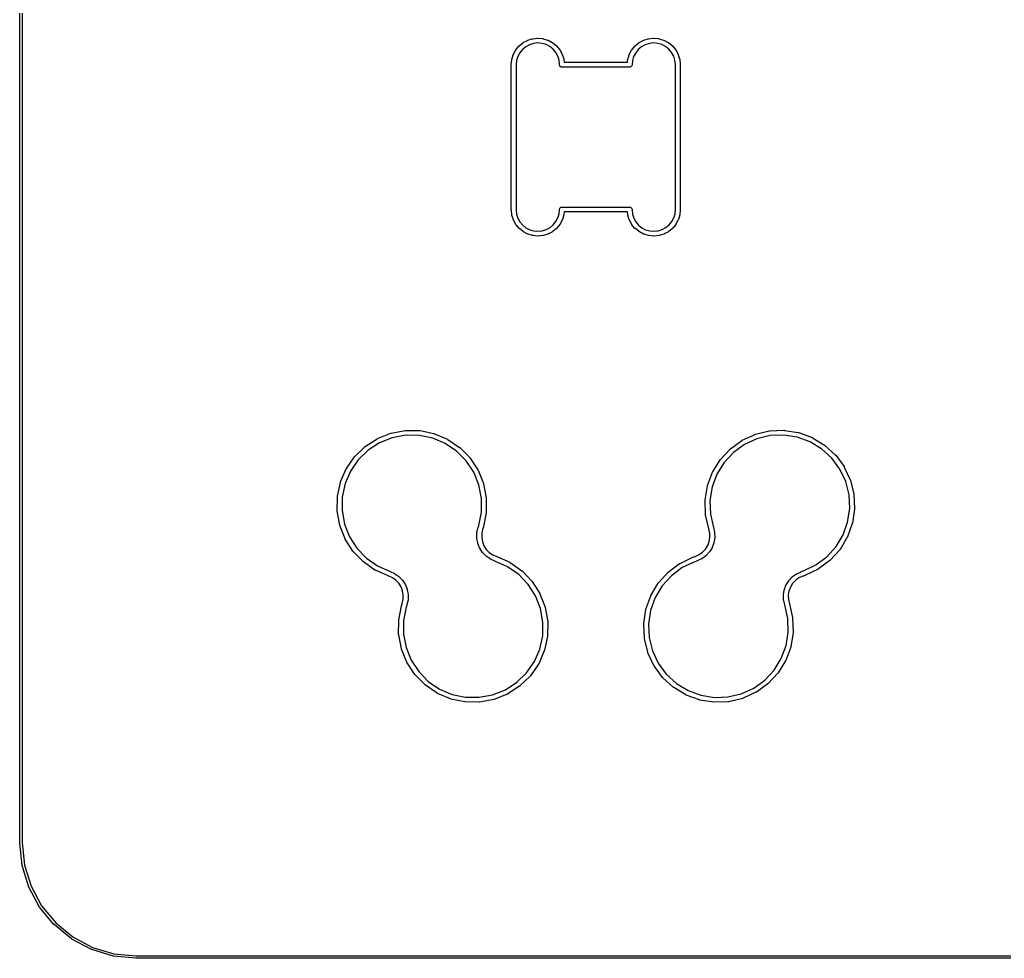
# Model space of a CAD drawing. Extents: x 95 to 260, y -129 to -48.
# Drawn here: x 95.22 to 115.62, y -128.61 to -109.17 of the extents above; entities that cross this region are included whole.
import ezdxf

# ---------------------------------------------------------------- set-up
doc = ezdxf.new("R2010")
doc.units = 0
doc.layers.add('BLACK', color=7, linetype='CONTINUOUS')

msp = doc.modelspace()

# ---------------------------------------------------------------- linework, layer by layer
at = {"layer": 'BLACK', "linetype": 'CONTINUOUS'}
for p, q in [((95.225, -126.206), (95.225, -50.005)), ((95.275, -50.0075), (95.275, -126.206)), ((105.57, -109.71), (105.645, -109.648)), ((105.645, -109.648), (105.649, -109.645)), ((105.645, -109.648), (105.645, -109.648)), ((105.645, -109.648), (105.645, -109.648)), ((105.645, -109.648), (105.645, -109.648)), ((105.649, -109.645), (105.653, -109.643)), ((105.653, -109.643), (105.739, -109.596)), ((105.782, -109.687), (105.705, -109.728)), ((105.739, -109.596), (105.743, -109.594)), ((105.739, -109.596), (105.739, -109.596)), ((105.739, -109.596), (105.739, -109.596)), ((105.739, -109.596), (105.739, -109.596)), ((105.743, -109.594), (105.748, -109.593)), ((105.748, -109.593), (105.841, -109.564)), ((105.866, -109.661), (105.782, -109.687)), ((105.841, -109.564), (105.842, -109.563)), ((105.841, -109.564), (105.841, -109.564)), ((105.842, -109.563), (105.846, -109.563)), ((105.846, -109.563), (105.85, -109.562)), ((105.85, -109.562), (105.948, -109.552)), ((105.953, -109.651), (105.866, -109.661)), ((105.948, -109.552), (105.948, -109.551)), ((105.948, -109.551), (105.953, -109.551)), ((105.948, -109.552), (105.948, -109.552)), ((105.953, -109.551), (105.957, -109.551)), ((106.041, -109.659), (105.953, -109.651)), ((105.957, -109.551), (106.054, -109.56)), ((106.125, -109.684), (106.041, -109.659)), ((106.054, -109.56), (106.054, -109.56)), ((106.054, -109.56), (106.054, -109.56)), ((106.054, -109.56), (106.055, -109.56)), ((106.055, -109.56), (106.06, -109.561)), ((106.06, -109.561), (106.064, -109.562)), ((106.064, -109.562), (106.158, -109.59)), ((106.203, -109.725), (106.125, -109.684)), ((106.158, -109.59), (106.158, -109.59)), ((106.158, -109.59), (106.162, -109.592)), ((106.162, -109.592), (106.167, -109.593)), ((106.167, -109.593), (106.253, -109.639)), ((106.253, -109.639), (106.253, -109.639)), ((106.253, -109.639), (106.253, -109.639)), ((106.253, -109.639), (106.254, -109.639)), ((106.254, -109.639), (106.258, -109.641)), ((106.258, -109.641), (106.261, -109.644)), ((106.261, -109.644), (106.337, -109.705)), ((106.337, -109.705), (106.338, -109.705)), ((106.338, -109.705), (106.341, -109.709)), ((107.97, -109.71), (108.045, -109.648)), ((108.045, -109.648), (108.049, -109.645)), ((108.045, -109.648), (108.045, -109.648)), ((108.045, -109.648), (108.045, -109.648)), ((108.045, -109.648), (108.045, -109.648)), ((108.049, -109.645), (108.053, -109.643)), ((108.053, -109.643), (108.139, -109.596)), ((108.182, -109.687), (108.105, -109.728)), ((108.139, -109.596), (108.143, -109.594)), ((108.139, -109.596), (108.139, -109.596)), ((108.139, -109.596), (108.139, -109.596)), ((108.139, -109.596), (108.139, -109.596)), ((108.143, -109.594), (108.148, -109.593)), ((108.148, -109.593), (108.241, -109.564)), ((108.266, -109.661), (108.182, -109.687)), ((108.241, -109.564), (108.242, -109.563)), ((108.241, -109.564), (108.241, -109.564)), ((108.242, -109.563), (108.246, -109.563)), ((108.246, -109.563), (108.25, -109.562)), ((108.25, -109.562), (108.348, -109.552)), ((108.353, -109.651), (108.266, -109.661)), ((108.348, -109.552), (108.348, -109.551)), ((108.348, -109.551), (108.353, -109.551)), ((108.348, -109.552), (108.348, -109.552)), ((108.353, -109.551), (108.357, -109.551)), ((108.441, -109.659), (108.353, -109.651)), ((108.357, -109.551), (108.454, -109.56)), ((108.525, -109.684), (108.441, -109.659)), ((108.454, -109.56), (108.454, -109.56)), ((108.454, -109.56), (108.454, -109.56)), ((108.454, -109.56), (108.455, -109.56)), ((108.455, -109.56), (108.46, -109.561)), ((108.46, -109.561), (108.464, -109.562)), ((108.464, -109.562), (108.558, -109.59)), ((108.603, -109.725), (108.525, -109.684)), ((108.558, -109.59), (108.558, -109.59)), ((108.558, -109.59), (108.562, -109.592)), ((108.562, -109.592), (108.567, -109.593)), ((108.567, -109.593), (108.653, -109.639)), ((108.653, -109.639), (108.653, -109.639)), ((108.653, -109.639), (108.653, -109.639)), ((108.653, -109.639), (108.654, -109.639)), ((108.654, -109.639), (108.658, -109.641)), ((108.658, -109.641), (108.661, -109.644)), ((108.661, -109.644), (108.737, -109.705)), ((108.737, -109.705), (108.738, -109.705)), ((108.738, -109.705), (108.741, -109.709)), ((105.418, -109.99), (105.446, -109.896)), ((105.446, -109.896), (105.448, -109.891)), ((105.446, -109.896), (105.446, -109.896)), ((105.448, -109.891), (105.45, -109.887)), ((105.45, -109.887), (105.496, -109.801)), ((105.496, -109.8), (105.498, -109.797)), ((105.496, -109.801), (105.496, -109.8)), ((105.496, -109.801), (105.496, -109.801)), ((105.496, -109.801), (105.496, -109.801)), ((105.498, -109.797), (105.501, -109.793)), ((105.501, -109.793), (105.563, -109.717)), ((105.582, -109.852), (105.54, -109.93)), ((105.563, -109.717), (105.566, -109.714)), ((105.563, -109.717), (105.563, -109.717)), ((105.566, -109.714), (105.57, -109.71)), ((105.637, -109.784), (105.582, -109.852)), ((105.705, -109.728), (105.637, -109.784)), ((106.271, -109.78), (106.203, -109.725)), ((106.327, -109.847), (106.271, -109.78)), ((106.37, -109.924), (106.327, -109.847)), ((106.341, -109.709), (106.344, -109.712)), ((106.344, -109.712), (106.407, -109.787)), ((106.407, -109.787), (106.408, -109.787)), ((106.408, -109.787), (106.41, -109.791)), ((106.41, -109.791), (106.413, -109.795)), ((106.413, -109.795), (106.46, -109.88)), ((106.46, -109.88), (106.46, -109.88)), ((106.46, -109.88), (106.46, -109.88)), ((106.46, -109.88), (106.46, -109.881)), ((106.46, -109.881), (106.462, -109.885)), ((106.462, -109.885), (106.463, -109.889)), ((106.463, -109.889), (106.493, -109.982)), ((107.818, -109.99), (107.846, -109.896)), ((107.846, -109.896), (107.848, -109.891)), ((107.846, -109.896), (107.846, -109.896)), ((107.848, -109.891), (107.85, -109.887)), ((107.85, -109.887), (107.896, -109.801)), ((107.896, -109.8), (107.898, -109.797)), ((107.896, -109.801), (107.896, -109.8)), ((107.896, -109.801), (107.896, -109.801)), ((107.896, -109.801), (107.896, -109.801)), ((107.898, -109.797), (107.901, -109.793)), ((107.901, -109.793), (107.963, -109.717)), ((107.982, -109.852), (107.94, -109.93)), ((107.963, -109.717), (107.966, -109.714)), ((107.963, -109.717), (107.963, -109.717)), ((107.966, -109.714), (107.97, -109.71)), ((108.037, -109.784), (107.982, -109.852)), ((108.105, -109.728), (108.037, -109.784)), ((108.671, -109.78), (108.603, -109.725)), ((108.727, -109.847), (108.671, -109.78)), ((108.77, -109.924), (108.727, -109.847)), ((108.741, -109.709), (108.744, -109.712)), ((108.744, -109.712), (108.807, -109.787)), ((108.807, -109.787), (108.808, -109.787)), ((108.808, -109.787), (108.81, -109.791)), ((108.81, -109.791), (108.813, -109.795)), ((108.813, -109.795), (108.86, -109.88)), ((108.86, -109.88), (108.86, -109.88)), ((108.86, -109.88), (108.86, -109.88)), ((108.86, -109.88), (108.86, -109.881)), ((108.86, -109.881), (108.862, -109.885)), ((108.862, -109.885), (108.863, -109.889)), ((108.863, -109.889), (108.893, -109.982)), ((105.406, -110.096), (105.416, -109.999)), ((105.406, -110.099), (105.406, -110.096)), ((105.406, -113.104), (105.406, -110.099)), ((105.416, -109.999), (105.417, -109.994)), ((105.416, -109.999), (105.416, -109.999)), ((105.416, -109.999), (105.416, -109.999)), ((105.416, -109.999), (105.416, -109.999)), ((105.417, -109.994), (105.418, -109.99)), ((105.515, -110.014), (105.506, -110.104)), ((105.506, -110.104), (105.506, -113.101)), ((105.54, -109.93), (105.515, -110.014)), ((106.396, -110.008), (106.37, -109.924)), ((106.406, -110.097), (106.396, -110.008)), ((106.406, -110.099), (106.406, -110.097)), ((106.406, -110.101), (106.406, -110.099)), ((106.407, -110.111), (106.406, -110.101)), ((106.41, -110.12), (106.407, -110.111)), ((106.493, -109.982), (106.493, -109.983)), ((106.493, -109.983), (106.494, -109.987)), ((106.494, -109.987), (106.495, -109.992)), ((106.495, -109.992), (106.502, -110.051)), ((106.502, -110.051), (107.811, -110.051)), ((107.811, -110.051), (107.816, -109.999)), ((107.816, -109.999), (107.817, -109.994)), ((107.816, -109.999), (107.816, -109.999)), ((107.816, -109.999), (107.816, -109.999)), ((107.816, -109.999), (107.816, -109.999)), ((107.817, -109.994), (107.818, -109.99)), ((107.906, -110.111), (107.903, -110.12)), ((107.915, -110.014), (107.906, -110.101)), ((107.906, -110.101), (107.906, -110.101)), ((107.906, -110.101), (107.906, -110.111)), ((107.94, -109.93), (107.915, -110.014)), ((108.796, -110.008), (108.77, -109.924)), ((108.806, -110.097), (108.796, -110.008)), ((108.806, -110.102), (108.806, -110.097)), ((108.806, -113.099), (108.806, -110.102)), ((108.893, -109.982), (108.893, -109.983)), ((108.893, -109.983), (108.894, -109.987)), ((108.894, -109.987), (108.895, -109.992)), ((108.895, -109.992), (108.906, -110.089)), ((108.906, -110.089), (108.906, -110.089)), ((108.906, -110.089), (108.906, -110.092)), ((108.906, -110.092), (108.906, -110.094)), ((108.906, -110.094), (108.906, -110.099)), ((108.906, -110.099), (108.906, -110.099)), ((108.906, -110.099), (108.906, -113.104)), ((106.414, -110.129), (106.41, -110.12)), ((106.421, -110.137), (106.414, -110.129)), ((106.428, -110.143), (106.421, -110.137)), ((106.437, -110.148), (106.428, -110.143)), ((106.446, -110.151), (106.437, -110.148)), ((106.454, -110.151), (106.446, -110.151)), ((107.859, -110.151), (106.454, -110.151)), ((107.866, -110.151), (107.859, -110.151)), ((107.875, -110.148), (107.866, -110.151)), ((107.884, -110.143), (107.875, -110.148)), ((107.892, -110.137), (107.884, -110.143)), ((107.898, -110.129), (107.892, -110.137)), ((107.903, -110.12), (107.898, -110.129)), ((105.406, -113.109), (105.406, -113.104)), ((105.406, -113.104), (105.406, -113.104)), ((105.407, -113.111), (105.406, -113.109)), ((105.407, -113.113), (105.407, -113.111)), ((105.407, -113.114), (105.407, -113.113)), ((105.417, -113.211), (105.407, -113.114)), ((105.506, -113.101), (105.506, -113.105)), ((105.506, -113.105), (105.516, -113.195)), ((106.397, -113.189), (106.406, -113.101)), ((106.406, -113.101), (106.407, -113.091)), ((106.406, -113.101), (106.406, -113.101)), ((106.407, -113.091), (106.41, -113.082)), ((106.41, -113.082), (106.414, -113.073)), ((106.414, -113.073), (106.421, -113.066)), ((106.421, -113.066), (106.428, -113.059)), ((106.428, -113.059), (106.437, -113.055)), ((106.437, -113.055), (106.446, -113.052)), ((106.446, -113.052), (106.454, -113.051)), ((106.454, -113.051), (107.859, -113.051)), ((106.502, -113.151), (106.496, -113.203)), ((107.811, -113.151), (106.502, -113.151)), ((107.817, -113.211), (107.811, -113.151)), ((107.859, -113.051), (107.866, -113.052)), ((107.866, -113.052), (107.875, -113.055)), ((107.875, -113.055), (107.884, -113.059)), ((107.884, -113.059), (107.892, -113.066)), ((107.892, -113.066), (107.898, -113.073)), ((107.898, -113.073), (107.903, -113.082)), ((107.903, -113.082), (107.906, -113.091)), ((107.906, -113.091), (107.906, -113.101)), ((107.906, -113.101), (107.906, -113.104)), ((107.906, -113.104), (107.906, -113.105)), ((107.906, -113.105), (107.916, -113.195)), ((108.797, -113.189), (108.806, -113.099)), ((108.906, -113.106), (108.896, -113.203)), ((108.906, -113.104), (108.906, -113.106)), ((108.906, -113.106), (108.906, -113.106)), ((105.418, -113.215), (105.417, -113.211)), ((105.419, -113.22), (105.418, -113.215)), ((105.42, -113.22), (105.419, -113.22)), ((105.449, -113.313), (105.42, -113.22)), ((105.451, -113.318), (105.449, -113.313)), ((105.453, -113.322), (105.451, -113.318)), ((105.5, -113.408), (105.453, -113.322)), ((105.453, -113.322), (105.453, -113.322)), ((105.516, -113.195), (105.543, -113.278)), ((105.543, -113.278), (105.585, -113.355)), ((105.585, -113.355), (105.642, -113.423)), ((106.275, -113.418), (106.331, -113.35)), ((106.331, -113.35), (106.372, -113.273)), ((106.372, -113.273), (106.397, -113.189)), ((106.463, -113.315), (106.417, -113.401)), ((106.464, -113.311), (106.463, -113.315)), ((106.466, -113.307), (106.464, -113.311)), ((106.495, -113.213), (106.466, -113.306)), ((106.466, -113.306), (106.466, -113.307)), ((106.496, -113.204), (106.495, -113.208)), ((106.495, -113.208), (106.495, -113.213)), ((106.496, -113.203), (106.496, -113.203)), ((106.496, -113.203), (106.496, -113.203)), ((106.496, -113.203), (106.496, -113.204)), ((107.818, -113.215), (107.817, -113.211)), ((107.819, -113.22), (107.818, -113.215)), ((107.82, -113.22), (107.819, -113.22)), ((107.849, -113.313), (107.82, -113.22)), ((107.851, -113.318), (107.849, -113.313)), ((107.853, -113.322), (107.851, -113.318)), ((107.9, -113.408), (107.853, -113.322)), ((107.853, -113.322), (107.853, -113.322)), ((107.916, -113.195), (107.943, -113.278)), ((107.943, -113.278), (107.985, -113.355)), ((107.985, -113.355), (108.042, -113.423)), ((108.675, -113.418), (108.731, -113.35)), ((108.731, -113.35), (108.772, -113.273)), ((108.772, -113.273), (108.797, -113.189)), ((108.863, -113.315), (108.817, -113.401)), ((108.864, -113.311), (108.863, -113.315)), ((108.866, -113.307), (108.864, -113.311)), ((108.895, -113.213), (108.866, -113.306)), ((108.866, -113.306), (108.866, -113.307)), ((108.896, -113.204), (108.895, -113.208)), ((108.895, -113.208), (108.895, -113.213)), ((108.896, -113.203), (108.896, -113.203)), ((108.896, -113.203), (108.896, -113.203)), ((108.896, -113.203), (108.896, -113.204)), ((105.502, -113.412), (105.5, -113.408)), ((105.505, -113.415), (105.502, -113.412)), ((105.505, -113.416), (105.505, -113.415)), ((105.568, -113.491), (105.505, -113.416)), ((105.571, -113.494), (105.568, -113.491)), ((105.575, -113.497), (105.571, -113.494)), ((105.651, -113.559), (105.575, -113.497)), ((105.575, -113.497), (105.575, -113.497)), ((105.642, -113.423), (105.71, -113.478)), ((105.655, -113.561), (105.651, -113.559)), ((105.659, -113.564), (105.655, -113.561)), ((105.746, -113.609), (105.659, -113.564)), ((105.659, -113.564), (105.659, -113.564)), ((105.659, -113.564), (105.659, -113.564)), ((105.659, -113.564), (105.659, -113.564)), ((105.71, -113.478), (105.788, -113.518)), ((105.788, -113.518), (105.872, -113.543)), ((105.872, -113.543), (105.959, -113.551)), ((105.959, -113.551), (106.047, -113.542)), ((106.047, -113.542), (106.131, -113.516)), ((106.131, -113.516), (106.208, -113.474)), ((106.26, -113.56), (106.174, -113.606)), ((106.208, -113.474), (106.275, -113.418)), ((106.263, -113.557), (106.26, -113.56)), ((106.267, -113.555), (106.263, -113.557)), ((106.268, -113.554), (106.267, -113.555)), ((106.343, -113.492), (106.268, -113.554)), ((106.346, -113.489), (106.343, -113.492)), ((106.349, -113.486), (106.346, -113.489)), ((106.35, -113.485), (106.349, -113.486)), ((106.411, -113.41), (106.35, -113.485)), ((106.35, -113.485), (106.35, -113.485)), ((106.35, -113.485), (106.35, -113.485)), ((106.414, -113.406), (106.411, -113.41)), ((106.417, -113.402), (106.414, -113.406)), ((106.417, -113.401), (106.417, -113.402)), ((107.902, -113.412), (107.9, -113.408)), ((107.905, -113.415), (107.902, -113.412)), ((107.905, -113.416), (107.905, -113.415)), ((107.968, -113.491), (107.905, -113.416)), ((107.971, -113.494), (107.968, -113.491)), ((107.975, -113.497), (107.971, -113.494)), ((108.051, -113.559), (107.975, -113.497)), ((107.975, -113.497), (107.975, -113.497)), ((108.042, -113.423), (108.11, -113.478)), ((108.055, -113.561), (108.051, -113.559)), ((108.059, -113.564), (108.055, -113.561)), ((108.146, -113.609), (108.059, -113.564)), ((108.059, -113.564), (108.059, -113.564)), ((108.059, -113.564), (108.059, -113.564)), ((108.059, -113.564), (108.059, -113.564)), ((108.11, -113.478), (108.188, -113.518)), ((108.188, -113.518), (108.272, -113.543)), ((108.272, -113.543), (108.359, -113.551)), ((108.359, -113.551), (108.447, -113.542)), ((108.447, -113.542), (108.531, -113.516)), ((108.531, -113.516), (108.608, -113.474)), ((108.66, -113.56), (108.574, -113.606)), ((108.608, -113.474), (108.675, -113.418)), ((108.663, -113.557), (108.66, -113.56)), ((108.667, -113.555), (108.663, -113.557)), ((108.668, -113.554), (108.667, -113.555)), ((108.743, -113.492), (108.668, -113.554)), ((108.746, -113.489), (108.743, -113.492)), ((108.749, -113.486), (108.746, -113.489)), ((108.75, -113.485), (108.749, -113.486)), ((108.811, -113.41), (108.75, -113.485)), ((108.75, -113.485), (108.75, -113.485)), ((108.75, -113.485), (108.75, -113.485)), ((108.814, -113.406), (108.811, -113.41)), ((108.817, -113.402), (108.814, -113.406)), ((108.817, -113.401), (108.817, -113.402)), ((105.75, -113.611), (105.746, -113.609)), ((105.754, -113.613), (105.75, -113.611)), ((105.755, -113.613), (105.754, -113.613)), ((105.848, -113.64), (105.755, -113.613)), ((105.853, -113.641), (105.848, -113.64)), ((105.857, -113.642), (105.853, -113.641)), ((105.858, -113.642), (105.857, -113.642)), ((105.955, -113.651), (105.858, -113.642)), ((105.858, -113.642), (105.858, -113.642)), ((105.96, -113.651), (105.955, -113.651)), ((105.964, -113.651), (105.96, -113.651)), ((105.965, -113.651), (105.964, -113.651)), ((106.062, -113.641), (105.965, -113.651)), ((105.965, -113.651), (105.965, -113.651)), ((106.066, -113.64), (106.062, -113.641)), ((106.071, -113.639), (106.066, -113.64)), ((106.072, -113.639), (106.071, -113.639)), ((106.165, -113.61), (106.072, -113.639)), ((106.072, -113.639), (106.072, -113.639)), ((106.169, -113.608), (106.165, -113.61)), ((106.173, -113.606), (106.169, -113.608)), ((106.174, -113.606), (106.173, -113.606)), ((106.174, -113.606), (106.174, -113.606)), ((106.174, -113.606), (106.174, -113.606)), ((108.15, -113.611), (108.146, -113.609)), ((108.154, -113.613), (108.15, -113.611)), ((108.155, -113.613), (108.154, -113.613)), ((108.248, -113.64), (108.155, -113.613)), ((108.253, -113.641), (108.248, -113.64)), ((108.257, -113.642), (108.253, -113.641)), ((108.258, -113.642), (108.257, -113.642)), ((108.355, -113.651), (108.258, -113.642)), ((108.258, -113.642), (108.258, -113.642)), ((108.36, -113.651), (108.355, -113.651)), ((108.364, -113.651), (108.36, -113.651)), ((108.365, -113.651), (108.364, -113.651)), ((108.462, -113.641), (108.365, -113.651)), ((108.365, -113.651), (108.365, -113.651)), ((108.466, -113.64), (108.462, -113.641)), ((108.471, -113.639), (108.466, -113.64)), ((108.472, -113.639), (108.471, -113.639)), ((108.565, -113.61), (108.472, -113.639)), ((108.472, -113.639), (108.472, -113.639)), ((108.569, -113.608), (108.565, -113.61)), ((108.573, -113.606), (108.569, -113.608)), ((108.574, -113.606), (108.573, -113.606)), ((108.574, -113.606), (108.574, -113.606)), ((108.574, -113.606), (108.574, -113.606)), ((102.383, -118.008), (102.628, -117.848)), ((102.628, -117.848), (102.628, -117.848)), ((102.628, -117.848), (102.628, -117.848)), ((102.628, -117.848), (102.629, -117.848)), ((102.629, -117.848), (102.633, -117.846)), ((102.633, -117.846), (102.637, -117.844)), ((102.637, -117.844), (102.908, -117.735)), ((102.941, -117.829), (102.678, -117.935)), ((102.908, -117.735), (102.908, -117.735)), ((102.908, -117.735), (102.908, -117.735)), ((102.908, -117.735), (102.909, -117.735)), ((102.909, -117.735), (102.913, -117.733)), ((102.913, -117.733), (102.918, -117.732)), ((102.918, -117.732), (103.205, -117.678)), ((103.219, -117.777), (102.941, -117.829)), ((103.205, -117.678), (103.206, -117.678)), ((103.206, -117.678), (103.211, -117.678)), ((103.211, -117.678), (103.215, -117.677)), ((103.215, -117.677), (103.508, -117.68)), ((103.502, -117.78), (103.219, -117.777)), ((103.779, -117.838), (103.502, -117.78)), ((103.508, -117.68), (103.509, -117.68)), ((103.509, -117.68), (103.513, -117.681)), ((103.513, -117.681), (103.518, -117.681)), ((103.518, -117.681), (103.804, -117.741)), ((104.039, -117.948), (103.779, -117.838)), ((103.804, -117.741), (103.805, -117.741)), ((103.805, -117.741), (103.809, -117.742)), ((103.809, -117.742), (103.813, -117.744)), ((103.813, -117.744), (104.083, -117.858)), ((104.083, -117.858), (104.084, -117.858)), ((104.084, -117.858), (104.088, -117.86)), ((104.088, -117.86), (104.091, -117.863)), ((110.189, -117.88), (110.455, -117.758)), ((110.493, -117.851), (110.236, -117.969)), ((110.455, -117.758), (110.455, -117.758)), ((110.455, -117.758), (110.455, -117.758)), ((110.455, -117.758), (110.456, -117.758)), ((110.456, -117.758), (110.46, -117.757)), ((110.46, -117.757), (110.465, -117.755)), ((110.465, -117.755), (110.749, -117.687)), ((110.768, -117.785), (110.493, -117.851)), ((110.749, -117.687), (110.75, -117.687)), ((110.75, -117.687), (110.754, -117.686)), ((110.754, -117.686), (110.759, -117.686)), ((110.759, -117.686), (111.052, -117.674)), ((111.051, -117.774), (110.768, -117.785)), ((111.33, -117.818), (111.051, -117.774)), ((111.052, -117.674), (111.057, -117.674)), ((111.052, -117.674), (111.052, -117.674)), ((111.052, -117.674), (111.052, -117.674)), ((111.057, -117.674), (111.061, -117.675)), ((111.061, -117.675), (111.35, -117.72)), ((111.596, -117.915), (111.33, -117.818)), ((111.35, -117.72), (111.35, -117.72)), ((111.35, -117.72), (111.35, -117.72)), ((111.35, -117.72), (111.351, -117.72)), ((111.351, -117.72), (111.356, -117.721)), ((111.356, -117.721), (111.36, -117.722)), ((111.36, -117.722), (111.635, -117.823)), ((111.635, -117.823), (111.635, -117.823)), ((111.635, -117.823), (111.639, -117.825)), ((111.639, -117.825), (111.644, -117.827)), ((111.644, -117.827), (111.894, -117.98)), ((102.165, -118.218), (102.375, -118.014)), ((102.375, -118.013), (102.379, -118.011)), ((102.375, -118.014), (102.375, -118.013)), ((102.379, -118.011), (102.383, -118.008)), ((102.678, -117.935), (102.441, -118.089)), ((104.273, -118.107), (104.039, -117.948)), ((104.091, -117.863), (104.334, -118.027)), ((104.334, -118.027), (104.334, -118.027)), ((104.334, -118.027), (104.334, -118.027)), ((104.334, -118.027), (104.334, -118.027)), ((104.334, -118.027), (104.338, -118.03)), ((104.338, -118.03), (104.341, -118.033)), ((104.341, -118.033), (104.547, -118.241)), ((109.737, -118.278), (109.936, -118.063)), ((109.936, -118.063), (109.937, -118.063)), ((109.937, -118.063), (109.94, -118.06)), ((109.94, -118.06), (109.944, -118.057)), ((109.944, -118.057), (110.181, -117.885)), ((110.236, -117.969), (110.006, -118.135)), ((110.181, -117.885), (110.182, -117.885)), ((110.182, -117.885), (110.186, -117.883)), ((110.186, -117.883), (110.189, -117.88)), ((111.837, -118.063), (111.596, -117.915)), ((112.046, -118.254), (111.837, -118.063)), ((111.894, -117.98), (111.894, -117.98)), ((111.894, -117.98), (111.898, -117.983)), ((111.898, -117.983), (111.901, -117.986)), ((111.901, -117.986), (112.117, -118.183)), ((101.993, -118.467), (102.159, -118.225)), ((102.159, -118.225), (102.162, -118.222)), ((102.159, -118.225), (102.159, -118.225)), ((102.159, -118.225), (102.159, -118.225)), ((102.159, -118.225), (102.159, -118.225)), ((102.162, -118.222), (102.165, -118.218)), ((102.441, -118.089), (102.238, -118.286)), ((104.472, -118.308), (104.273, -118.107)), ((104.547, -118.241), (104.547, -118.242)), ((104.547, -118.242), (104.55, -118.246)), ((104.55, -118.246), (104.553, -118.249)), ((104.553, -118.249), (104.714, -118.493)), ((110.006, -118.135), (109.814, -118.342)), ((112.213, -118.482), (112.046, -118.254)), ((112.117, -118.183), (112.118, -118.184)), ((112.118, -118.184), (112.121, -118.187)), ((112.121, -118.187), (112.124, -118.191)), ((112.124, -118.191), (112.297, -118.427)), ((101.988, -118.474), (101.991, -118.471)), ((101.988, -118.475), (101.988, -118.474)), ((101.991, -118.471), (101.993, -118.467)), ((102.238, -118.286), (102.078, -118.519)), ((104.628, -118.544), (104.472, -118.308)), ((109.577, -118.534), (109.731, -118.285)), ((109.814, -118.342), (109.665, -118.583)), ((109.731, -118.285), (109.731, -118.285)), ((109.731, -118.285), (109.731, -118.285)), ((109.731, -118.285), (109.732, -118.285)), ((109.732, -118.285), (109.734, -118.281)), ((109.734, -118.281), (109.737, -118.278)), ((112.297, -118.427), (112.297, -118.427)), ((112.297, -118.427), (112.299, -118.431)), ((112.299, -118.431), (112.302, -118.435)), ((112.302, -118.435), (112.426, -118.7)), ((101.872, -118.744), (101.988, -118.475)), ((102.078, -118.519), (101.966, -118.779)), ((104.735, -118.806), (104.628, -118.544)), ((104.714, -118.493), (104.715, -118.494)), ((104.715, -118.494), (104.717, -118.498)), ((104.717, -118.498), (104.719, -118.502)), ((104.719, -118.502), (104.83, -118.773)), ((109.47, -118.817), (109.573, -118.543)), ((109.665, -118.583), (109.566, -118.848)), ((109.573, -118.542), (109.575, -118.538)), ((109.573, -118.543), (109.573, -118.542)), ((109.575, -118.538), (109.577, -118.534)), ((112.333, -118.738), (112.213, -118.482)), ((101.807, -119.039), (101.869, -118.753)), ((101.869, -118.752), (101.871, -118.748)), ((101.869, -118.753), (101.869, -118.752)), ((101.869, -118.753), (101.869, -118.753)), ((101.869, -118.753), (101.869, -118.753)), ((101.871, -118.748), (101.872, -118.744)), ((101.966, -118.779), (101.906, -119.056)), ((104.789, -119.084), (104.735, -118.806)), ((104.83, -118.773), (104.83, -118.774)), ((104.83, -118.774), (104.831, -118.778)), ((104.831, -118.778), (104.832, -118.782)), ((104.832, -118.782), (104.888, -119.07)), ((109.42, -119.115), (109.468, -118.827)), ((109.468, -118.826), (109.469, -118.822)), ((109.468, -118.827), (109.468, -118.826)), ((109.469, -118.822), (109.47, -118.817)), ((109.566, -118.848), (109.52, -119.127)), ((112.401, -119.013), (112.333, -118.738)), ((112.426, -118.7), (112.426, -118.701)), ((112.426, -118.701), (112.427, -118.705)), ((112.427, -118.705), (112.429, -118.709)), ((112.429, -118.709), (112.499, -118.994)), ((101.801, -119.342), (101.806, -119.049)), ((101.806, -119.048), (101.807, -119.044)), ((101.806, -119.049), (101.806, -119.048)), ((101.807, -119.044), (101.807, -119.039)), ((101.906, -119.056), (101.901, -119.338)), ((104.789, -119.367), (104.789, -119.084)), ((104.888, -119.07), (104.888, -119.07)), ((104.888, -119.07), (104.888, -119.07)), ((104.888, -119.07), (104.889, -119.07)), ((104.889, -119.07), (104.889, -119.075)), ((104.889, -119.075), (104.889, -119.079)), ((104.889, -119.079), (104.889, -119.372)), ((112.414, -119.295), (112.401, -119.013)), ((112.499, -118.994), (112.499, -118.994)), ((112.499, -118.994), (112.5, -118.999)), ((112.5, -118.999), (112.5, -119.003)), ((112.5, -119.003), (112.514, -119.296)), ((109.42, -119.12), (109.42, -119.115)), ((109.42, -119.124), (109.42, -119.12)), ((109.42, -119.125), (109.42, -119.124)), ((109.429, -119.418), (109.42, -119.125)), ((109.52, -119.127), (109.529, -119.41)), ((101.802, -119.346), (101.801, -119.342)), ((101.802, -119.351), (101.802, -119.346)), ((101.854, -119.639), (101.802, -119.351)), ((101.802, -119.351), (101.802, -119.351)), ((101.802, -119.351), (101.802, -119.351)), ((101.802, -119.351), (101.802, -119.351)), ((101.901, -119.338), (101.952, -119.617)), ((104.732, -119.646), (104.789, -119.367)), ((104.888, -119.382), (104.83, -119.669)), ((104.889, -119.373), (104.888, -119.377)), ((104.888, -119.377), (104.888, -119.382)), ((104.889, -119.372), (104.889, -119.373)), ((109.43, -119.422), (109.429, -119.418)), ((109.43, -119.427), (109.43, -119.422)), ((109.497, -119.713), (109.43, -119.427)), ((109.43, -119.427), (109.43, -119.427)), ((109.529, -119.41), (109.594, -119.69)), ((112.372, -119.575), (112.414, -119.295)), ((112.514, -119.305), (112.47, -119.595)), ((112.514, -119.296), (112.514, -119.296)), ((112.514, -119.296), (112.514, -119.301)), ((112.514, -119.301), (112.514, -119.305)), ((101.855, -119.644), (101.854, -119.639)), ((101.856, -119.648), (101.855, -119.644)), ((101.857, -119.649), (101.856, -119.648)), ((101.964, -119.921), (101.857, -119.649)), ((101.952, -119.617), (102.055, -119.88)), ((104.695, -119.794), (104.716, -119.698)), ((104.716, -119.698), (104.717, -119.695)), ((104.716, -119.698), (104.716, -119.698)), ((104.717, -119.693), (104.72, -119.686)), ((104.717, -119.695), (104.717, -119.693)), ((104.72, -119.686), (104.732, -119.646)), ((104.828, -119.674), (104.815, -119.717)), ((104.829, -119.672), (104.828, -119.674)), ((104.83, -119.669), (104.829, -119.672)), ((104.83, -119.669), (104.83, -119.669)), ((109.594, -119.69), (109.594, -119.69)), ((109.594, -119.69), (109.616, -119.785)), ((112.276, -119.842), (112.372, -119.575)), ((112.468, -119.604), (112.369, -119.88)), ((112.469, -119.6), (112.468, -119.604)), ((112.47, -119.596), (112.469, -119.6)), ((112.47, -119.595), (112.47, -119.596)), ((102.055, -119.88), (102.208, -120.118)), ((104.693, -119.901), (104.694, -119.803)), ((104.693, -119.906), (104.693, -119.901)), ((104.694, -119.803), (104.695, -119.798)), ((104.694, -119.803), (104.694, -119.803)), ((104.695, -119.798), (104.695, -119.794)), ((104.794, -119.81), (104.793, -119.898)), ((104.793, -119.898), (104.808, -119.984)), ((104.813, -119.722), (104.794, -119.81)), ((104.815, -119.717), (104.813, -119.722)), ((104.815, -119.717), (104.815, -119.717)), ((104.815, -119.717), (104.815, -119.717)), ((109.517, -119.803), (109.497, -119.713)), ((109.497, -119.713), (109.497, -119.713)), ((109.506, -119.977), (109.52, -119.891)), ((109.52, -119.891), (109.517, -119.803)), ((109.62, -119.902), (109.604, -119.998)), ((109.616, -119.785), (109.616, -119.786)), ((109.616, -119.786), (109.617, -119.79)), ((109.617, -119.79), (109.617, -119.795)), ((109.617, -119.795), (109.62, -119.892)), ((109.62, -119.892), (109.62, -119.893)), ((109.62, -119.893), (109.62, -119.898)), ((109.62, -119.898), (109.62, -119.902)), ((112.131, -120.084), (112.276, -119.842)), ((112.365, -119.889), (112.214, -120.14)), ((112.367, -119.885), (112.365, -119.889)), ((112.369, -119.881), (112.367, -119.885)), ((112.369, -119.88), (112.369, -119.881)), ((101.966, -119.925), (101.964, -119.921)), ((101.968, -119.929), (101.966, -119.925)), ((101.968, -119.93), (101.968, -119.929)), ((102.126, -120.176), (101.968, -119.93)), ((104.693, -119.91), (104.693, -119.906)), ((104.693, -119.911), (104.693, -119.91)), ((104.711, -120.007), (104.693, -119.911)), ((104.693, -119.911), (104.693, -119.911)), ((104.693, -119.911), (104.693, -119.911)), ((104.712, -120.011), (104.711, -120.007)), ((104.713, -120.015), (104.712, -120.011)), ((104.713, -120.016), (104.713, -120.015)), ((104.749, -120.107), (104.713, -120.016)), ((104.808, -119.984), (104.84, -120.066)), ((104.84, -120.066), (104.888, -120.14)), ((109.429, -120.134), (109.475, -120.06)), ((109.475, -120.06), (109.506, -119.977)), ((109.565, -120.104), (109.563, -120.108)), ((109.567, -120.1), (109.565, -120.104)), ((109.601, -120.008), (109.567, -120.099)), ((109.567, -120.099), (109.567, -120.1)), ((109.603, -120.003), (109.601, -120.008)), ((109.604, -119.999), (109.603, -120.003)), ((109.604, -119.998), (109.604, -119.998)), ((109.604, -119.998), (109.604, -119.998)), ((109.604, -119.998), (109.604, -119.999)), ((111.941, -120.294), (112.131, -120.084)), ((102.129, -120.18), (102.126, -120.176)), ((102.132, -120.184), (102.129, -120.18)), ((102.335, -120.395), (102.132, -120.184)), ((102.132, -120.184), (102.132, -120.184)), ((102.208, -120.118), (102.404, -120.323)), ((104.751, -120.111), (104.749, -120.107)), ((104.753, -120.115), (104.751, -120.111)), ((104.754, -120.116), (104.753, -120.115)), ((104.806, -120.198), (104.754, -120.116)), ((104.754, -120.116), (104.754, -120.116)), ((104.754, -120.116), (104.754, -120.116)), ((104.809, -120.201), (104.806, -120.198)), ((104.812, -120.205), (104.809, -120.201)), ((104.812, -120.206), (104.812, -120.205)), ((104.88, -120.276), (104.812, -120.206)), ((104.883, -120.279), (104.88, -120.276)), ((104.887, -120.282), (104.883, -120.279)), ((104.967, -120.338), (104.887, -120.282)), ((104.887, -120.282), (104.887, -120.282)), ((104.887, -120.282), (104.887, -120.282)), ((104.887, -120.282), (104.887, -120.282)), ((104.888, -120.14), (104.949, -120.203)), ((104.949, -120.203), (105.021, -120.254)), ((105.021, -120.254), (105.106, -120.291)), ((105.106, -120.291), (105.106, -120.291)), ((105.106, -120.291), (105.373, -120.409)), ((108.901, -120.431), (109.165, -120.305)), ((109.165, -120.305), (109.166, -120.305)), ((109.166, -120.305), (109.168, -120.304)), ((109.168, -120.304), (109.171, -120.303)), ((109.171, -120.303), (109.211, -120.289)), ((109.211, -120.289), (109.216, -120.288)), ((109.211, -120.289), (109.211, -120.289)), ((109.211, -120.289), (109.211, -120.289)), ((109.216, -120.288), (109.298, -120.25)), ((109.298, -120.25), (109.369, -120.199)), ((109.432, -120.277), (109.353, -120.334)), ((109.369, -120.199), (109.429, -120.134)), ((109.435, -120.274), (109.432, -120.277)), ((109.439, -120.271), (109.435, -120.274)), ((109.506, -120.199), (109.439, -120.27)), ((109.439, -120.27), (109.439, -120.27)), ((109.439, -120.27), (109.439, -120.27)), ((109.439, -120.27), (109.439, -120.271)), ((109.508, -120.195), (109.506, -120.199)), ((109.511, -120.192), (109.508, -120.195)), ((109.563, -120.108), (109.511, -120.191)), ((109.511, -120.191), (109.511, -120.192)), ((111.714, -120.463), (111.941, -120.294)), ((112.208, -120.148), (112.012, -120.365)), ((112.211, -120.144), (112.208, -120.148)), ((112.214, -120.14), (112.211, -120.144)), ((112.214, -120.14), (112.214, -120.14)), ((102.338, -120.398), (102.335, -120.395)), ((102.342, -120.401), (102.338, -120.398)), ((102.342, -120.402), (102.342, -120.401)), ((102.582, -120.569), (102.342, -120.402)), ((102.342, -120.402), (102.342, -120.402)), ((102.342, -120.402), (102.342, -120.402)), ((102.404, -120.323), (102.635, -120.485)), ((102.635, -120.485), (102.899, -120.601)), ((104.971, -120.341), (104.967, -120.338)), ((104.975, -120.343), (104.971, -120.341)), ((104.976, -120.343), (104.975, -120.343)), ((105.065, -120.382), (104.976, -120.343)), ((105.328, -120.499), (105.065, -120.382)), ((105.065, -120.382), (105.065, -120.382)), ((105.56, -120.661), (105.328, -120.499)), ((105.373, -120.409), (105.373, -120.409)), ((105.373, -120.409), (105.373, -120.409)), ((105.373, -120.409), (105.374, -120.409)), ((105.374, -120.409), (105.378, -120.412)), ((105.378, -120.412), (105.382, -120.414)), ((105.382, -120.414), (105.622, -120.582)), ((108.658, -120.611), (108.893, -120.436)), ((108.893, -120.436), (108.897, -120.434)), ((108.893, -120.436), (108.893, -120.436)), ((108.893, -120.436), (108.893, -120.436)), ((108.893, -120.436), (108.893, -120.436)), ((108.897, -120.434), (108.901, -120.431)), ((109.206, -120.397), (108.948, -120.519)), ((109.243, -120.384), (109.206, -120.397)), ((109.251, -120.382), (109.243, -120.384)), ((109.253, -120.381), (109.251, -120.382)), ((109.255, -120.38), (109.253, -120.381)), ((109.344, -120.339), (109.255, -120.38)), ((109.255, -120.38), (109.255, -120.38)), ((109.348, -120.337), (109.344, -120.339)), ((109.352, -120.334), (109.348, -120.337)), ((109.353, -120.334), (109.352, -120.334)), ((111.457, -120.586), (111.714, -120.463)), ((112.005, -120.371), (111.77, -120.546)), ((112.008, -120.368), (112.005, -120.371)), ((112.012, -120.365), (112.008, -120.368)), ((112.012, -120.365), (112.012, -120.365)), ((112.012, -120.365), (112.012, -120.365)), ((112.012, -120.365), (112.012, -120.365)), ((102.586, -120.572), (102.582, -120.569)), ((102.59, -120.574), (102.586, -120.572)), ((102.591, -120.574), (102.59, -120.574)), ((102.858, -120.692), (102.591, -120.574)), ((102.591, -120.574), (102.591, -120.574)), ((102.591, -120.574), (102.591, -120.574)), ((102.943, -120.73), (102.858, -120.692)), ((102.899, -120.601), (102.899, -120.601)), ((102.899, -120.601), (102.988, -120.64)), ((102.988, -120.64), (102.988, -120.64)), ((102.988, -120.64), (102.988, -120.64)), ((102.988, -120.64), (102.989, -120.641)), ((102.989, -120.641), (102.993, -120.643)), ((102.993, -120.643), (102.997, -120.645)), ((102.997, -120.645), (103.077, -120.701)), ((103.077, -120.701), (103.077, -120.701)), ((103.077, -120.701), (103.077, -120.701)), ((103.077, -120.701), (103.077, -120.702)), ((103.077, -120.702), (103.08, -120.705)), ((103.08, -120.705), (103.084, -120.708)), ((103.084, -120.708), (103.151, -120.778)), ((105.756, -120.865), (105.56, -120.661)), ((105.622, -120.582), (105.622, -120.582)), ((105.622, -120.582), (105.626, -120.585)), ((105.626, -120.585), (105.629, -120.588)), ((105.629, -120.588), (105.831, -120.8)), ((108.454, -120.835), (108.651, -120.618)), ((108.721, -120.688), (108.532, -120.898)), ((108.651, -120.617), (108.654, -120.614)), ((108.651, -120.618), (108.651, -120.617)), ((108.651, -120.618), (108.651, -120.618)), ((108.651, -120.618), (108.651, -120.618)), ((108.654, -120.614), (108.658, -120.611)), ((108.948, -120.519), (108.721, -120.688)), ((111.157, -120.784), (111.223, -120.712)), ((111.223, -120.712), (111.224, -120.712)), ((111.224, -120.712), (111.227, -120.709)), ((111.227, -120.709), (111.231, -120.706)), ((111.231, -120.706), (111.31, -120.649)), ((111.31, -120.648), (111.314, -120.646)), ((111.31, -120.649), (111.31, -120.648)), ((111.31, -120.649), (111.31, -120.649)), ((111.31, -120.649), (111.31, -120.649)), ((111.314, -120.646), (111.318, -120.644)), ((111.318, -120.644), (111.407, -120.603)), ((111.446, -120.695), (111.364, -120.733)), ((111.407, -120.603), (111.41, -120.602)), ((111.407, -120.603), (111.407, -120.603)), ((111.41, -120.602), (111.412, -120.601)), ((111.412, -120.601), (111.418, -120.599)), ((111.418, -120.599), (111.457, -120.586)), ((111.45, -120.694), (111.446, -120.695)), ((111.492, -120.679), (111.45, -120.694)), ((111.45, -120.694), (111.45, -120.694)), ((111.45, -120.694), (111.45, -120.694)), ((111.494, -120.678), (111.492, -120.679)), ((111.497, -120.677), (111.494, -120.678)), ((111.762, -120.551), (111.497, -120.677)), ((111.497, -120.677), (111.497, -120.677)), ((111.766, -120.549), (111.762, -120.551)), ((111.769, -120.547), (111.766, -120.549)), ((111.77, -120.546), (111.769, -120.547)), ((111.77, -120.546), (111.77, -120.546)), ((111.77, -120.546), (111.77, -120.546)), ((103.015, -120.78), (102.943, -120.73)), ((103.076, -120.844), (103.015, -120.78)), ((103.123, -120.918), (103.076, -120.844)), ((103.155, -121), (103.123, -120.918)), ((103.151, -120.778), (103.152, -120.779)), ((103.152, -120.779), (103.155, -120.782)), ((103.155, -120.782), (103.157, -120.786)), ((103.157, -120.786), (103.21, -120.868)), ((103.21, -120.868), (103.21, -120.869)), ((103.21, -120.869), (103.212, -120.873)), ((103.212, -120.873), (103.214, -120.877)), ((103.214, -120.877), (103.25, -120.968)), ((105.908, -121.104), (105.756, -120.865)), ((105.831, -120.8), (105.831, -120.8)), ((105.831, -120.8), (105.831, -120.8)), ((105.831, -120.8), (105.832, -120.8)), ((105.832, -120.8), (105.835, -120.804)), ((105.835, -120.804), (105.838, -120.807)), ((105.838, -120.807), (105.995, -121.054)), ((108.298, -121.093), (108.448, -120.842)), ((108.532, -120.898), (108.386, -121.141)), ((108.448, -120.842), (108.449, -120.842)), ((108.449, -120.842), (108.451, -120.838)), ((108.451, -120.838), (108.454, -120.835)), ((111.061, -120.975), (111.095, -120.883)), ((111.095, -120.883), (111.098, -120.879)), ((111.095, -120.883), (111.095, -120.883)), ((111.098, -120.879), (111.1, -120.875)), ((111.1, -120.875), (111.151, -120.792)), ((111.151, -120.791), (111.154, -120.788)), ((111.151, -120.792), (111.151, -120.791)), ((111.151, -120.792), (111.151, -120.792)), ((111.151, -120.792), (111.151, -120.792)), ((111.154, -120.788), (111.157, -120.784)), ((111.233, -120.848), (111.187, -120.923)), ((111.293, -120.784), (111.233, -120.848)), ((111.364, -120.733), (111.293, -120.784)), ((103.17, -121.086), (103.155, -121)), ((103.168, -121.174), (103.17, -121.086)), ((103.25, -120.968), (103.25, -120.968)), ((103.25, -120.968), (103.25, -120.968)), ((103.25, -120.968), (103.25, -120.969)), ((103.25, -120.969), (103.251, -120.973)), ((103.251, -120.973), (103.252, -120.977)), ((103.252, -120.977), (103.269, -121.074)), ((103.27, -121.083), (103.268, -121.181)), ((103.269, -121.074), (103.269, -121.074)), ((103.269, -121.074), (103.269, -121.074)), ((103.269, -121.074), (103.269, -121.074)), ((103.269, -121.074), (103.27, -121.079)), ((103.27, -121.079), (103.27, -121.083)), ((106.011, -121.367), (105.908, -121.104)), ((105.995, -121.054), (105.995, -121.055)), ((105.995, -121.055), (105.997, -121.059)), ((105.997, -121.059), (106, -121.063)), ((106, -121.063), (106.106, -121.335)), ((108.195, -121.378), (108.294, -121.102)), ((108.294, -121.102), (108.296, -121.098)), ((108.294, -121.102), (108.294, -121.102)), ((108.294, -121.102), (108.294, -121.102)), ((108.294, -121.102), (108.294, -121.102)), ((108.296, -121.098), (108.298, -121.093)), ((111.042, -121.085), (111.043, -121.081)), ((111.042, -121.09), (111.042, -121.085)), ((111.045, -121.188), (111.042, -121.09)), ((111.042, -121.09), (111.042, -121.09)), ((111.043, -121.081), (111.058, -120.984)), ((111.058, -120.984), (111.059, -120.984)), ((111.059, -120.984), (111.06, -120.979)), ((111.06, -120.979), (111.061, -120.975)), ((111.156, -121.005), (111.142, -121.092)), ((111.142, -121.092), (111.145, -121.18)), ((111.187, -120.923), (111.156, -121.005)), ((103.075, -121.599), (103.133, -121.312)), ((103.133, -121.311), (103.134, -121.309)), ((103.133, -121.312), (103.133, -121.311)), ((103.134, -121.309), (103.135, -121.307)), ((103.135, -121.307), (103.148, -121.266)), ((103.148, -121.266), (103.149, -121.262)), ((103.148, -121.266), (103.148, -121.266)), ((103.148, -121.266), (103.148, -121.266)), ((103.149, -121.262), (103.168, -121.174)), ((103.243, -121.297), (103.231, -121.335)), ((103.245, -121.291), (103.243, -121.297)), ((103.246, -121.287), (103.245, -121.289)), ((103.245, -121.289), (103.245, -121.291)), ((103.267, -121.191), (103.246, -121.286)), ((103.246, -121.286), (103.246, -121.287)), ((103.268, -121.182), (103.267, -121.186)), ((103.267, -121.186), (103.267, -121.191)), ((103.268, -121.181), (103.268, -121.182)), ((108.386, -121.141), (108.291, -121.407)), ((111.046, -121.193), (111.045, -121.188)), ((111.046, -121.197), (111.046, -121.193)), ((111.047, -121.198), (111.046, -121.197)), ((111.069, -121.293), (111.047, -121.198)), ((111.047, -121.198), (111.047, -121.198)), ((111.047, -121.198), (111.047, -121.198)), ((111.134, -121.573), (111.069, -121.293)), ((111.069, -121.293), (111.069, -121.293)), ((111.145, -121.18), (111.166, -121.27)), ((111.166, -121.27), (111.166, -121.27)), ((111.166, -121.27), (111.166, -121.27)), ((111.166, -121.27), (111.232, -121.555)), ((103.231, -121.335), (103.174, -121.614)), ((106.061, -121.646), (106.011, -121.367)), ((106.106, -121.335), (106.106, -121.335)), ((106.106, -121.335), (106.106, -121.335)), ((106.106, -121.335), (106.106, -121.336)), ((106.106, -121.336), (106.108, -121.34)), ((106.108, -121.34), (106.109, -121.345)), ((106.109, -121.345), (106.161, -121.633)), ((108.149, -121.677), (108.192, -121.387)), ((108.192, -121.387), (108.193, -121.387)), ((108.193, -121.387), (108.194, -121.382)), ((108.194, -121.382), (108.195, -121.378)), ((108.291, -121.407), (108.249, -121.687)), ((103.073, -121.901), (103.074, -121.609)), ((103.074, -121.608), (103.075, -121.604)), ((103.074, -121.609), (103.074, -121.608)), ((103.075, -121.604), (103.075, -121.599)), ((103.174, -121.614), (103.173, -121.897)), ((106.056, -121.929), (106.061, -121.646)), ((106.161, -121.643), (106.156, -121.935)), ((106.161, -121.633), (106.161, -121.634)), ((106.161, -121.634), (106.161, -121.638)), ((106.161, -121.638), (106.161, -121.643)), ((108.148, -121.686), (108.149, -121.681)), ((108.148, -121.687), (108.148, -121.686)), ((108.148, -121.686), (108.148, -121.686)), ((108.148, -121.686), (108.148, -121.686)), ((108.162, -121.979), (108.148, -121.687)), ((108.149, -121.681), (108.149, -121.677)), ((108.249, -121.687), (108.262, -121.969)), ((111.143, -121.856), (111.134, -121.573)), ((111.232, -121.555), (111.232, -121.556)), ((111.232, -121.556), (111.233, -121.561)), ((111.233, -121.561), (111.233, -121.565)), ((111.233, -121.565), (111.243, -121.858)), ((103.073, -121.906), (103.073, -121.901)), ((103.074, -121.911), (103.073, -121.906)), ((103.13, -122.199), (103.074, -121.911)), ((103.074, -121.911), (103.074, -121.911)), ((103.173, -121.897), (103.227, -122.175)), ((105.996, -122.205), (106.056, -121.929)), ((106.156, -121.936), (106.155, -121.94)), ((106.155, -121.94), (106.155, -121.945)), ((106.156, -121.935), (106.156, -121.936)), ((111.097, -122.135), (111.143, -121.856)), ((111.242, -121.867), (111.195, -122.156)), ((111.243, -121.863), (111.242, -121.867)), ((111.243, -121.858), (111.243, -121.858)), ((111.243, -121.858), (111.243, -121.863)), ((106.155, -121.945), (106.093, -122.231)), ((108.163, -121.983), (108.162, -121.979)), ((108.163, -121.988), (108.163, -121.983)), ((108.163, -121.989), (108.163, -121.988)), ((108.233, -122.273), (108.163, -121.989)), ((108.163, -121.989), (108.163, -121.989)), ((108.163, -121.989), (108.163, -121.989)), ((108.262, -121.969), (108.329, -122.244)), ((110.998, -122.4), (111.097, -122.135)), ((103.131, -122.203), (103.13, -122.199)), ((103.132, -122.207), (103.131, -122.203)), ((103.132, -122.208), (103.132, -122.207)), ((103.243, -122.479), (103.132, -122.208)), ((103.132, -122.208), (103.132, -122.208)), ((103.132, -122.208), (103.132, -122.208)), ((103.227, -122.175), (103.334, -122.437)), ((105.884, -122.465), (105.996, -122.205)), ((106.09, -122.24), (105.974, -122.509)), ((106.091, -122.236), (106.09, -122.24)), ((106.093, -122.232), (106.091, -122.236)), ((106.093, -122.231), (106.093, -122.232)), ((108.235, -122.277), (108.233, -122.273)), ((108.236, -122.281), (108.235, -122.277)), ((108.237, -122.282), (108.236, -122.281)), ((108.361, -122.547), (108.237, -122.282)), ((108.329, -122.244), (108.449, -122.5)), ((111.192, -122.166), (111.089, -122.44)), ((111.193, -122.161), (111.192, -122.166)), ((111.195, -122.157), (111.193, -122.161)), ((111.195, -122.156), (111.195, -122.156)), ((111.195, -122.156), (111.195, -122.156)), ((111.195, -122.156), (111.195, -122.157)), ((103.245, -122.483), (103.243, -122.479)), ((103.247, -122.487), (103.245, -122.483)), ((103.247, -122.488), (103.247, -122.487)), ((103.408, -122.732), (103.247, -122.488)), ((103.247, -122.488), (103.247, -122.488)), ((103.247, -122.488), (103.247, -122.488)), ((103.334, -122.437), (103.489, -122.673)), ((105.723, -122.697), (105.884, -122.465)), ((105.969, -122.517), (105.803, -122.758)), ((105.971, -122.513), (105.969, -122.517)), ((105.973, -122.51), (105.971, -122.513)), ((105.974, -122.509), (105.973, -122.51)), ((105.974, -122.509), (105.974, -122.509)), ((105.974, -122.509), (105.974, -122.509)), ((108.363, -122.551), (108.361, -122.547)), ((108.365, -122.555), (108.363, -122.551)), ((108.449, -122.5), (108.617, -122.729)), ((110.849, -122.641), (110.998, -122.4)), ((111.085, -122.448), (110.931, -122.697)), ((111.087, -122.444), (111.085, -122.448)), ((111.089, -122.44), (111.087, -122.444)), ((111.089, -122.44), (111.089, -122.44)), ((103.411, -122.736), (103.408, -122.732)), ((103.414, -122.739), (103.411, -122.736)), ((103.415, -122.74), (103.414, -122.739)), ((103.62, -122.948), (103.415, -122.74)), ((103.489, -122.673), (103.688, -122.875)), ((105.52, -122.895), (105.723, -122.697)), ((108.366, -122.556), (108.365, -122.555)), ((108.539, -122.792), (108.366, -122.556)), ((108.366, -122.556), (108.366, -122.556)), ((108.366, -122.556), (108.366, -122.556)), ((108.617, -122.729), (108.825, -122.92)), ((110.656, -122.848), (110.849, -122.641)), ((110.925, -122.705), (110.726, -122.919)), ((110.928, -122.702), (110.925, -122.705)), ((110.931, -122.698), (110.928, -122.702)), ((110.931, -122.697), (110.931, -122.698)), ((103.624, -122.951), (103.62, -122.948)), ((103.627, -122.954), (103.624, -122.951)), ((103.87, -123.119), (103.627, -122.954)), ((103.627, -122.954), (103.627, -122.954)), ((103.688, -122.875), (103.922, -123.034)), ((105.283, -123.049), (105.52, -122.895)), ((105.796, -122.766), (105.586, -122.97)), ((105.799, -122.762), (105.796, -122.766)), ((105.802, -122.759), (105.799, -122.762)), ((105.803, -122.758), (105.802, -122.759)), ((105.803, -122.758), (105.803, -122.758)), ((105.803, -122.758), (105.803, -122.758)), ((108.542, -122.795), (108.539, -122.792)), ((108.545, -122.798), (108.542, -122.795)), ((108.545, -122.799), (108.545, -122.798)), ((108.761, -122.997), (108.545, -122.799)), ((108.825, -122.92), (109.067, -123.067)), ((110.427, -123.013), (110.656, -122.848)), ((110.718, -122.926), (110.481, -123.097)), ((110.722, -122.923), (110.718, -122.926)), ((110.725, -122.92), (110.722, -122.923)), ((110.726, -122.919), (110.725, -122.92)), ((103.874, -123.121), (103.87, -123.119)), ((103.877, -123.124), (103.874, -123.121)), ((103.878, -123.124), (103.877, -123.124)), ((104.147, -123.238), (103.878, -123.124)), ((103.922, -123.034), (104.182, -123.144)), ((104.182, -123.144), (104.459, -123.202)), ((104.742, -123.205), (105.02, -123.154)), ((105.02, -123.154), (105.283, -123.049)), ((105.324, -123.14), (105.053, -123.248)), ((105.328, -123.138), (105.324, -123.14)), ((105.332, -123.136), (105.328, -123.138)), ((105.333, -123.135), (105.332, -123.136)), ((105.579, -122.976), (105.333, -123.135)), ((105.333, -123.135), (105.333, -123.135)), ((105.333, -123.135), (105.333, -123.135)), ((105.582, -122.973), (105.579, -122.976)), ((105.586, -122.97), (105.582, -122.973)), ((105.586, -122.97), (105.586, -122.97)), ((108.765, -123), (108.761, -122.997)), ((108.768, -123.002), (108.765, -123)), ((108.769, -123.003), (108.768, -123.002)), ((109.019, -123.155), (108.769, -123.003)), ((108.769, -123.003), (108.769, -123.003)), ((108.769, -123.003), (108.769, -123.003)), ((109.023, -123.157), (109.019, -123.155)), ((109.027, -123.159), (109.023, -123.157)), ((109.028, -123.159), (109.027, -123.159)), ((109.302, -123.26), (109.028, -123.159)), ((109.028, -123.159), (109.028, -123.159)), ((109.028, -123.159), (109.028, -123.159)), ((109.067, -123.067), (109.332, -123.164)), ((109.332, -123.164), (109.612, -123.208)), ((109.894, -123.197), (110.17, -123.131)), ((110.17, -123.131), (110.427, -123.013)), ((110.473, -123.102), (110.207, -123.224)), ((110.477, -123.1), (110.473, -123.102)), ((110.481, -123.098), (110.477, -123.1)), ((110.481, -123.097), (110.481, -123.098)), ((104.152, -123.24), (104.147, -123.238)), ((104.156, -123.241), (104.152, -123.24)), ((104.157, -123.241), (104.156, -123.241)), ((104.443, -123.301), (104.157, -123.241)), ((104.157, -123.241), (104.157, -123.241)), ((104.157, -123.241), (104.157, -123.241)), ((104.448, -123.302), (104.443, -123.301)), ((104.452, -123.302), (104.448, -123.302)), ((104.453, -123.302), (104.452, -123.302)), ((104.746, -123.305), (104.453, -123.302)), ((104.459, -123.202), (104.742, -123.205)), ((104.75, -123.305), (104.746, -123.305)), ((104.755, -123.305), (104.75, -123.305)), ((105.043, -123.251), (104.755, -123.305)), ((104.755, -123.305), (104.755, -123.305)), ((104.755, -123.305), (104.755, -123.305)), ((104.755, -123.305), (104.755, -123.305)), ((105.048, -123.25), (105.043, -123.251)), ((105.052, -123.248), (105.048, -123.25)), ((105.053, -123.248), (105.052, -123.248)), ((105.053, -123.248), (105.053, -123.248)), ((105.053, -123.248), (105.053, -123.248)), ((109.307, -123.261), (109.302, -123.26)), ((109.311, -123.262), (109.307, -123.261)), ((109.312, -123.262), (109.311, -123.262)), ((109.601, -123.308), (109.312, -123.262)), ((109.606, -123.308), (109.601, -123.308)), ((109.61, -123.309), (109.606, -123.308)), ((109.611, -123.309), (109.61, -123.309)), ((109.903, -123.297), (109.611, -123.309)), ((109.611, -123.309), (109.611, -123.309)), ((109.611, -123.309), (109.611, -123.309)), ((109.612, -123.208), (109.894, -123.197)), ((109.908, -123.296), (109.903, -123.297)), ((109.912, -123.296), (109.908, -123.296)), ((109.913, -123.296), (109.912, -123.296)), ((110.198, -123.228), (109.913, -123.296)), ((110.202, -123.226), (110.198, -123.228)), ((110.206, -123.225), (110.202, -123.226)), ((110.207, -123.224), (110.206, -123.225)), ((110.207, -123.224), (110.207, -123.224)), ((110.207, -123.224), (110.207, -123.224)), ((95.225, -126.207), (95.225, -126.206)), ((95.225, -126.206), (95.225, -126.206)), ((95.2251, -126.223), (95.225, -126.207)), ((95.225, -126.207), (95.225, -126.207)), ((95.225, -126.207), (95.225, -126.207)), ((95.2252, -126.224), (95.2251, -126.223)), ((95.275, -126.206), (95.2751, -126.222)), ((95.2751, -126.222), (95.3232, -126.68)), ((95.2252, -126.225), (95.2252, -126.224)), ((95.2738, -126.688), (95.2252, -126.225)), ((95.2252, -126.225), (95.2252, -126.225)), ((95.2742, -126.69), (95.2738, -126.688)), ((95.2747, -126.692), (95.2742, -126.69)), ((95.2748, -126.692), (95.2747, -126.692)), ((95.4122, -127.136), (95.2748, -126.692)), ((95.3232, -126.68), (95.4592, -127.119)), ((95.4131, -127.139), (95.4122, -127.136)), ((95.4139, -127.141), (95.4131, -127.139)), ((95.4141, -127.141), (95.4139, -127.141)), ((95.6351, -127.55), (95.4141, -127.141)), ((95.4592, -127.119), (95.6779, -127.524)), ((95.6364, -127.552), (95.6351, -127.55)), ((95.6376, -127.553), (95.6364, -127.552)), ((95.6378, -127.554), (95.6376, -127.553)), ((95.9341, -127.912), (95.6378, -127.554)), ((95.6779, -127.524), (95.971, -127.878)), ((95.9357, -127.913), (95.9341, -127.912)), ((95.9373, -127.915), (95.9357, -127.913)), ((95.9375, -127.915), (95.9373, -127.915)), ((96.2977, -128.209), (95.9375, -127.915)), ((95.971, -127.878), (96.3274, -128.169)), ((96.2996, -128.21), (96.2977, -128.209)), ((96.3014, -128.212), (96.2996, -128.21)), ((96.3017, -128.212), (96.3014, -128.212)), ((96.7121, -128.43), (96.3017, -128.212)), ((96.3274, -128.169), (96.7334, -128.385)), ((96.7142, -128.431), (96.7121, -128.43)), ((96.7163, -128.432), (96.7142, -128.431)), ((96.7166, -128.432), (96.7163, -128.432)), ((97.1615, -128.566), (96.7166, -128.432)), ((96.7334, -128.385), (97.1736, -128.518)), ((97.1637, -128.567), (97.1615, -128.566)), ((97.1659, -128.567), (97.1637, -128.567)), ((97.1663, -128.567), (97.1659, -128.567)), ((97.6288, -128.612), (97.1663, -128.567)), ((97.1736, -128.518), (97.6325, -128.562)), ((97.63, -128.612), (97.6288, -128.612)), ((97.6288, -128.612), (97.6288, -128.612)), ((223.839, -128.612), (97.63, -128.612)), ((97.6325, -128.562), (223.831, -128.562))]:
    msp.add_line(p, q, dxfattribs=at)

doc.saveas('drawing.dxf')
